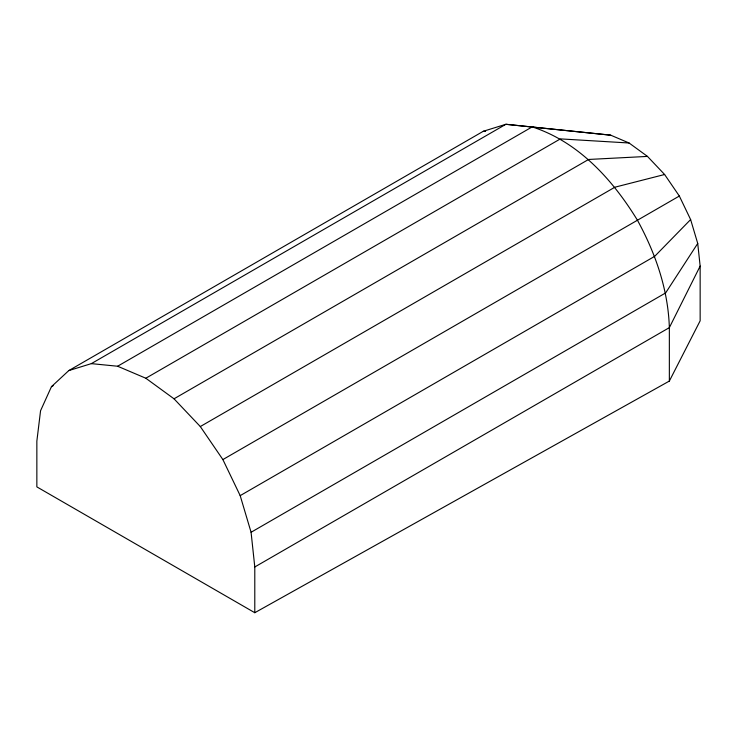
<?xml version="1.0" encoding="UTF-8"?>
<svg xmlns="http://www.w3.org/2000/svg" width="737" height="737" viewBox="0 0 737 737"><rect width="100%" height="100%" fill="white"/><g stroke="black" fill="none" stroke-linecap="round" stroke-linejoin="round"><path stroke-width="1.11" d="M51.452 386.667L40.563 410.73L36.85 441.15L36.85 486.881L254.79 612.714L669.353 381.066L700.15 320.798L700.15 266.085L697.727 243.45L690.624 219.562L679.339 196.042L664.617 174.503L647.473 156.41L629.085 142.996L610.687 135.166L505.895 124.286L483.334 131.26L68.771 370.6L51.452 386.667L53.442 385.515M700.15 266.085L669.353 327.633L669.353 381.066M697.727 243.45L665.64 292.921L251.077 532.271L254.79 566.974L254.79 612.714M690.624 219.562L654.751 256.292L240.188 495.632L251.077 532.271M68.771 370.6L91.333 363.636L505.895 124.286L610.687 135.166M91.333 363.636L117.616 366.234L532.178 126.893C578.545 141.863 612.687 179.754 637.441 220.234C655.571 253.325 668.155 289.65 669.353 327.633L254.79 566.974M117.616 366.234L145.825 378.238L560.387 138.888L629.085 142.996M145.825 378.238L174.024 398.809L588.587 159.459L647.473 156.41M174.024 398.809L200.307 426.548L614.87 187.207L664.617 174.503M200.307 426.548L222.878 459.575L679.339 196.042M483.334 131.26L485.6 131.416M222.878 459.575L240.188 495.632"/></g></svg>
